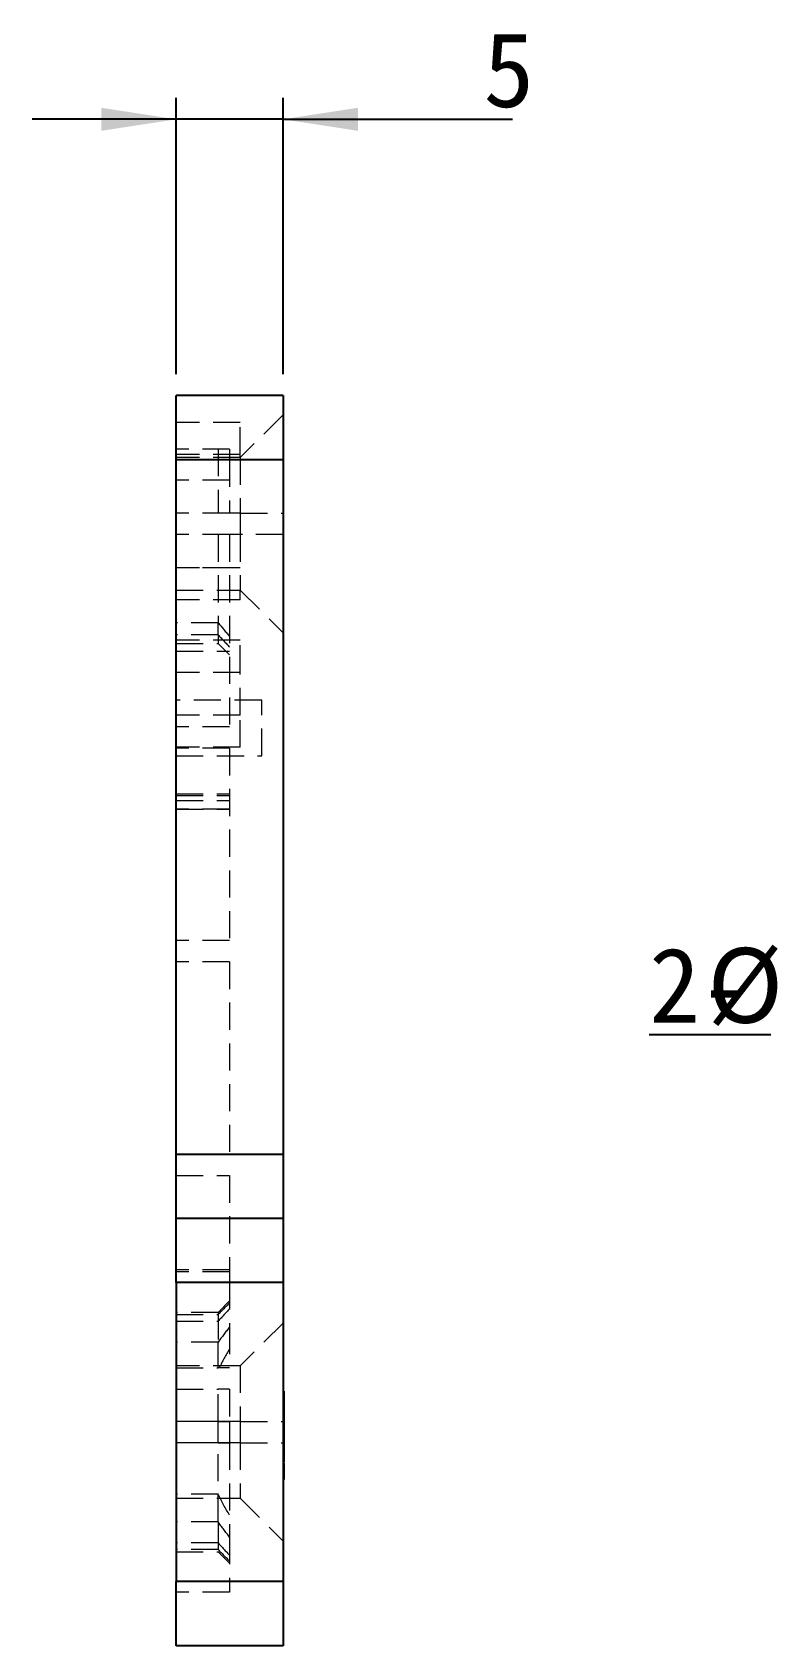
# Model space of a CAD drawing. Header units: millimetres. Extents: x 2 to 295, y 1 to 209.
# Drawn here: x 150.6 to 184.7, y 86.1 to 161.6 of the extents above; entities that cross this region are included whole.
import ezdxf

# ---------------------------------------------------------------- set-up
doc = ezdxf.new("R2010")
doc.units = ezdxf.units.MM
doc.linetypes.add('HIDDEN', pattern=[1.905, 1.27, -0.635])
doc.layers.add('DIM', color=5, linetype='Continuous')
doc.styles.add('SLDTEXTSTYLE11', font='', dxfattribs={"width": 0.67})
doc.styles.add('SLDTEXTSTYLE12', font='')
doc.styles.get('SLDTEXTSTYLE11').set_extended_font_data('宋体')
doc.styles.get('SLDTEXTSTYLE12').set_extended_font_data('宋体')
doc.dimstyles.new('SLDDIMSTYLE1', dxfattribs={"dimtxt": 3.5, "dimasz": 3.5, "dimexe": 0, "dimexo": 0.0625, "dimgap": 0.875, "dimtad": 2, "dimrnd": 1e-09, "dimzin": 12, "dimdsep": 46, "dimtxsty": 'SLDTEXTSTYLE11', "dimsah": 1, "dimcen": 0.09, "dimadec": 0, "dimazin": 3, "dimtfac": 1, "dimtmove": 0, "dimatfit": 0, "dimfxl": 0, "dimfrac": 2, "dimtolj": 1, "dimtzin": 12, "dimarcsym": 0})
doc.dimstyles.new('SLDDIMSTYLE3', dxfattribs={"dimtxt": 3.5, "dimasz": 3.5, "dimexe": 0, "dimexo": 0.0625, "dimgap": 0.875, "dimtad": 0, "dimtih": 1, "dimtoh": 1, "dimrnd": 1e-09, "dimzin": 12, "dimdsep": 46, "dimtxsty": 'SLDTEXTSTYLE11', "dimsah": 1, "dimcen": 0, "dimadec": 0, "dimazin": 3, "dimtfac": 1, "dimtmove": 0, "dimatfit": 3, "dimfxl": 0, "dimfrac": 2, "dimtolj": 1, "dimtzin": 12, "dimarcsym": 0})

# ---------------------------------------------------------------- blocks, each defined once
blk = doc.blocks.new('_D_9')
at = {"layer": 'DIM'}
for p, q in [((157.363, 145.615), (157.363, 158.547)), ((162.363, 145.615), (162.363, 158.547)), ((157.363, 157.547), (150.632, 157.547)), ((162.363, 157.547), (157.363, 157.547)), ((162.363, 157.547), (173.094, 157.547))]:
    blk.add_line(p, q, dxfattribs=at)
for points in [[(157.363, 157.547), (153.863, 158.086), (153.863, 157.009)], [(162.363, 157.547), (165.863, 157.009), (165.863, 158.086)]]:
    blk.add_solid(points, dxfattribs=at)
at = {"layer": 'DIM', "insert": (171.733, 161.62), "char_height": 3.5, "attachment_point": 1, "style": 'SLDTEXTSTYLE12'}
blk.add_mtext('5', dxfattribs=at)
blk = doc.blocks.new('_D_12')
at = {"layer": 'DIM'}
for p, q in [((201.957, 130.149), (205.667, 135.765)), ((201.957, 130.149), (200.524, 127.98)), ((200.524, 127.98), (191.752, 114.7)), ((191.752, 114.7), (179.489, 114.7))]:
    blk.add_line(p, q, dxfattribs=at)
for points in [[(201.957, 130.149), (204.336, 132.773), (203.437, 133.366)], [(200.524, 127.98), (198.146, 125.356), (199.044, 124.763)]]:
    blk.add_solid(points, dxfattribs=at)
at = {"layer": 'DIM', "char_height": 3.5, "attachment_point": 1, "style": 'SLDTEXTSTYLE12'}
for s, insert in [('2-', (179.489, 118.772)), ('%%c', (182.211, 118.772)), ('2.6', (186.081, 118.772))]:
    blk.add_mtext(s, dxfattribs=dict(at, insert=insert))

msp = doc.modelspace()

# ---------------------------------------------------------------- linework, layer by layer
at = {"color": 7, "linetype": 'Continuous', "lineweight": 25}
for p, q in [((162.363, 144.615), (157.363, 144.615)), ((157.363, 141.615), (157.363, 144.615)), ((162.363, 144.615), (162.363, 141.615)), ((162.363, 141.615), (157.363, 141.615)), ((157.363, 109.115), (157.363, 141.615)), ((162.363, 141.615), (162.363, 109.115)), ((157.363, 109.115), (162.363, 109.115)), ((157.363, 106.115), (157.363, 109.115)), ((162.363, 109.115), (162.363, 106.115)), ((157.363, 103.115), (157.363, 106.115)), ((162.363, 106.115), (157.363, 106.115)), ((162.363, 106.115), (162.363, 103.115)), ((162.363, 103.115), (157.363, 103.115)), ((157.363, 103.115), (157.363, 89.115)), ((162.363, 103.115), (162.363, 89.115)), ((162.413, 98.029), (162.363, 98.029)), ((162.413, 97.979), (162.363, 97.979)), ((162.419, 97.954), (162.363, 97.954)), ((162.413, 97.979), (162.413, 98.029)), ((162.419, 97.957), (162.413, 97.957)), ((162.419, 97.843), (162.413, 97.843)), ((162.413, 96.861), (162.363, 96.861)), ((162.419, 97.122), (162.413, 97.122)), ((162.419, 97.115), (162.413, 97.115)), ((162.419, 96.723), (162.413, 96.723)), ((162.363, 94.695), (162.419, 94.695)), ((162.413, 94.691), (162.363, 94.691)), ((162.413, 94.626), (162.363, 94.626)), ((162.413, 94.57), (162.363, 94.57)), ((162.363, 94.569), (162.419, 94.569)), ((162.413, 94.561), (162.363, 94.561)), ((162.413, 94.425), (162.363, 94.425)), ((162.419, 94.956), (162.413, 94.956)), ((162.413, 94.73), (162.419, 94.73)), ((162.413, 94.718), (162.419, 94.718)), ((162.413, 94.71), (162.419, 94.71)), ((162.413, 94.706), (162.419, 94.706)), ((162.413, 94.626), (162.413, 94.654)), ((162.413, 94.606), (162.413, 94.622)), ((162.413, 94.425), (162.413, 94.551)), ((162.413, 94.264), (162.413, 94.425)), ((162.413, 94.264), (162.363, 94.264)), ((162.363, 93.893), (162.419, 93.893)), ((162.363, 89.115), (157.363, 89.115)), ((157.363, 86.115), (157.363, 89.115)), ((162.363, 89.115), (162.363, 86.115)), ((162.363, 86.115), (157.363, 86.115))]:
    msp.add_line(p, q, dxfattribs=at)
at = {"color": 7, "linetype": 'HIDDEN', "lineweight": 18}
for p, q in [((162.363, 143.715), (160.363, 141.715)), ((160.363, 143.365), (157.363, 143.365)), ((160.363, 141.865), (160.363, 143.365)), ((159.863, 142.115), (157.363, 142.115)), ((159.328, 142.115), (159.328, 139.115)), ((159.863, 142.115), (159.863, 141.615)), ((160.363, 141.865), (157.363, 141.865)), ((160.363, 141.715), (157.363, 141.715)), ((159.863, 141.615), (157.363, 141.615)), ((157.363, 141.615), (162.363, 141.615)), ((159.863, 141.615), (159.863, 139.115)), ((160.363, 141.715), (160.363, 141.865)), ((160.363, 141.715), (160.363, 139.115)), ((159.863, 140.665), (157.363, 140.665)), ((159.863, 139.115), (157.363, 139.115)), ((160.363, 139.115), (159.863, 139.115)), ((160.363, 139.115), (162.363, 139.115)), ((160.363, 139.115), (160.363, 138.115)), ((159.863, 138.115), (157.363, 138.115)), ((159.328, 138.115), (159.328, 133.99)), ((159.863, 138.115), (159.863, 129.115)), ((160.363, 138.115), (159.863, 138.115)), ((160.363, 138.115), (160.363, 135.515)), ((162.363, 138.115), (160.363, 138.115)), ((159.863, 136.565), (157.363, 136.565)), ((160.363, 136.565), (157.363, 136.565)), ((157.363, 135.515), (160.363, 135.515)), ((160.363, 135.065), (160.363, 135.515)), ((160.363, 135.515), (162.363, 133.515)), ((160.363, 135.065), (157.363, 135.065)), ((159.328, 133.99), (157.363, 133.99)), ((159.328, 133.423), (159.328, 133.99)), ((159.328, 133.423), (157.363, 133.423)), ((160.363, 133.165), (157.363, 133.165)), ((157.363, 133.015), (159.328, 133.015)), ((159.328, 133.423), (159.328, 133.015)), ((159.328, 133.015), (159.863, 132.479)), ((160.363, 131.665), (160.363, 133.165)), ((157.363, 132.655), (159.863, 132.655)), ((160.363, 131.665), (157.363, 131.665)), ((160.363, 129.665), (160.363, 131.665)), ((161.363, 130.365), (157.363, 130.365)), ((161.363, 127.765), (161.363, 130.365)), ((160.363, 129.665), (157.363, 129.665)), ((160.363, 128.165), (160.363, 129.665)), ((159.863, 129.115), (157.363, 129.115)), ((160.363, 128.165), (157.363, 128.165)), ((159.863, 128.115), (157.363, 128.115)), ((157.363, 127.765), (161.363, 127.765)), ((159.863, 128.115), (159.863, 119.115)), ((157.363, 125.986), (159.863, 125.986)), ((157.363, 125.91), (159.863, 125.91)), ((157.363, 125.676), (159.863, 125.676)), ((157.363, 125.665), (159.863, 125.665)), ((159.863, 125.265), (157.363, 125.265)), ((157.363, 125.265), (159.863, 125.265)), ((159.863, 119.115), (157.363, 119.115)), ((159.863, 118.115), (157.363, 118.115)), ((159.863, 118.115), (159.863, 109.115)), ((157.363, 109.115), (159.863, 109.115)), ((157.363, 108.115), (159.863, 108.115)), ((159.863, 108.115), (159.863, 103.706)), ((159.863, 103.706), (157.363, 103.706)), ((159.863, 103.615), (157.363, 103.615)), ((159.863, 103.706), (159.863, 103.615)), ((159.863, 103.615), (159.863, 103.115)), ((159.863, 103.115), (157.363, 103.115)), ((159.863, 103.115), (159.863, 101.031)), ((159.863, 102.25), (159.328, 101.715)), ((159.328, 101.715), (157.363, 101.715)), ((157.363, 101.616), (159.328, 101.616)), ((157.363, 101.306), (159.328, 101.306)), ((159.328, 101.715), (159.328, 100.324)), ((162.363, 101.215), (160.363, 99.215)), ((159.863, 101.031), (159.863, 99.115)), ((159.328, 100.324), (157.363, 100.324)), ((159.328, 99.115), (159.328, 100.324)), ((160.363, 99.215), (157.363, 99.215)), ((157.363, 99.115), (159.328, 99.115)), ((160.363, 99.215), (160.363, 96.615)), ((157.363, 98.115), (159.328, 98.115)), ((159.328, 96.615), (159.328, 98.115)), ((159.863, 98.115), (159.863, 96.615)), ((162.413, 97.957), (162.357, 97.957)), ((162.363, 97.954), (162.357, 97.954)), ((162.413, 97.843), (162.357, 97.843)), ((162.357, 97.819), (162.419, 97.819)), ((162.419, 97.788), (162.357, 97.788)), ((162.419, 97.728), (162.357, 97.728)), ((162.413, 97.989), (162.363, 97.989)), ((162.413, 97.984), (162.363, 97.984)), ((162.413, 97.953), (162.363, 97.953)), ((162.413, 97.949), (162.363, 97.949)), ((162.413, 97.933), (162.363, 97.933)), ((162.413, 97.913), (162.363, 97.913)), ((162.413, 97.903), (162.363, 97.903)), ((162.413, 97.898), (162.363, 97.898)), ((162.413, 97.873), (162.363, 97.873)), ((162.413, 97.853), (162.363, 97.853)), ((162.413, 97.828), (162.363, 97.828)), ((162.413, 97.823), (162.363, 97.823)), ((162.413, 97.818), (162.363, 97.818)), ((162.413, 97.808), (162.363, 97.808)), ((162.413, 97.792), (162.363, 97.792)), ((162.413, 97.788), (162.363, 97.788)), ((162.413, 97.783), (162.363, 97.783)), ((162.413, 97.752), (162.363, 97.752)), ((162.413, 97.742), (162.363, 97.742)), ((162.413, 97.737), (162.363, 97.737)), ((162.413, 97.727), (162.363, 97.727)), ((162.413, 97.722), (162.363, 97.722)), ((162.413, 97.697), (162.363, 97.697)), ((162.413, 97.687), (162.363, 97.687)), ((162.413, 97.682), (162.363, 97.682)), ((162.413, 97.662), (162.363, 97.662)), ((162.413, 97.642), (162.363, 97.642)), ((162.413, 97.621), (162.363, 97.621)), ((162.413, 97.616), (162.363, 97.616)), ((162.413, 97.601), (162.363, 97.601)), ((162.413, 97.596), (162.363, 97.596)), ((162.413, 97.586), (162.363, 97.586)), ((162.413, 97.576), (162.363, 97.576)), ((162.413, 97.415), (162.363, 97.415)), ((162.413, 97.122), (162.357, 97.122)), ((162.413, 97.115), (162.357, 97.115)), ((162.357, 96.918), (162.419, 96.918)), ((162.413, 96.723), (162.357, 96.723)), ((162.413, 97.349), (162.363, 97.349)), ((162.413, 97.334), (162.363, 97.334)), ((162.413, 97.294), (162.363, 97.294)), ((162.413, 97.164), (162.363, 97.164)), ((162.413, 97.143), (162.363, 97.143)), ((162.413, 97.128), (162.363, 97.128)), ((162.413, 97.118), (162.363, 97.118)), ((162.413, 97.113), (162.363, 97.113)), ((162.413, 97.103), (162.363, 97.103)), ((162.413, 97.098), (162.363, 97.098)), ((162.413, 97.093), (162.363, 97.093)), ((162.413, 97.087), (162.363, 97.087)), ((162.413, 97.058), (162.363, 97.058)), ((162.413, 97.032), (162.363, 97.032)), ((162.413, 97.027), (162.363, 97.027)), ((162.413, 97.023), (162.363, 97.023)), ((162.413, 97.012), (162.363, 97.012)), ((162.413, 97.002), (162.363, 97.002)), ((162.413, 96.997), (162.363, 96.997)), ((162.413, 96.992), (162.363, 96.992)), ((162.413, 96.977), (162.363, 96.977)), ((162.413, 96.946), (162.363, 96.946)), ((162.413, 96.932), (162.363, 96.932)), ((162.413, 96.926), (162.363, 96.926)), ((162.413, 96.922), (162.363, 96.922)), ((162.413, 96.906), (162.363, 96.906)), ((162.413, 96.891), (162.363, 96.891)), ((162.413, 96.882), (162.363, 96.882)), ((162.413, 96.851), (162.363, 96.851)), ((162.413, 96.816), (162.363, 96.816)), ((162.413, 96.801), (162.363, 96.801)), ((162.413, 96.785), (162.363, 96.785)), ((162.413, 96.77), (162.363, 96.77)), ((162.413, 96.745), (162.363, 96.745)), ((162.413, 96.725), (162.363, 96.725)), ((162.413, 96.715), (162.363, 96.715)), ((162.413, 96.71), (162.363, 96.71)), ((162.413, 96.7), (162.363, 96.7)), ((162.413, 96.685), (162.363, 96.685)), ((162.413, 96.554), (162.413, 96.813)), ((160.363, 96.615), (157.363, 96.615)), ((159.328, 96.615), (157.363, 96.615)), ((159.328, 95.615), (159.328, 96.615)), ((159.328, 96.615), (159.863, 96.615)), ((159.863, 96.615), (159.863, 95.615)), ((160.363, 96.615), (162.363, 96.615)), ((160.363, 96.615), (160.363, 95.615)), ((162.419, 96.566), (162.357, 96.566)), ((162.413, 96.635), (162.363, 96.635)), ((162.413, 96.604), (162.363, 96.604)), ((162.413, 96.589), (162.363, 96.589)), ((162.413, 96.574), (162.363, 96.574)), ((162.413, 96.564), (162.363, 96.564)), ((162.413, 96.559), (162.363, 96.559)), ((162.413, 96.554), (162.363, 96.554)), ((162.413, 96.549), (162.363, 96.549)), ((162.413, 96.499), (162.363, 96.499)), ((162.413, 96.489), (162.363, 96.489)), ((162.413, 96.479), (162.363, 96.479)), ((162.413, 96.474), (162.363, 96.474)), ((162.413, 96.448), (162.363, 96.448)), ((162.413, 96.443), (162.363, 96.443)), ((162.413, 96.439), (162.363, 96.439)), ((162.363, 96.428), (162.413, 96.428)), ((162.413, 96.383), (162.363, 96.383)), ((162.413, 96.272), (162.363, 96.272)), ((162.413, 96.161), (162.363, 96.161)), ((162.413, 96.141), (162.363, 96.141)), ((162.413, 96.126), (162.363, 96.126)), ((162.413, 96.121), (162.363, 96.121)), ((162.413, 96.081), (162.363, 96.081)), ((162.413, 96.071), (162.363, 96.071)), ((162.413, 95.99), (162.363, 95.99)), ((162.413, 95.955), (162.363, 95.955)), ((162.413, 95.95), (162.363, 95.95)), ((162.413, 95.94), (162.363, 95.94)), ((162.413, 95.935), (162.363, 95.935)), ((162.413, 95.899), (162.363, 95.899)), ((160.363, 95.615), (157.363, 95.615)), ((159.328, 95.615), (157.363, 95.615)), ((159.328, 91.905), (159.328, 95.615)), ((159.328, 95.615), (159.863, 95.615)), ((159.863, 95.615), (159.863, 91.198)), ((160.363, 95.615), (160.363, 93.015)), ((160.363, 95.615), (162.363, 95.615)), ((162.413, 95.769), (162.363, 95.769)), ((162.413, 95.718), (162.363, 95.718)), ((162.413, 95.683), (162.363, 95.683)), ((162.413, 95.673), (162.363, 95.673)), ((162.413, 95.643), (162.363, 95.643)), ((162.413, 95.582), (162.363, 95.582)), ((162.413, 95.573), (162.363, 95.573)), ((162.413, 95.532), (162.363, 95.532)), ((162.413, 95.517), (162.363, 95.517)), ((162.413, 95.487), (162.363, 95.487)), ((162.413, 95.482), (162.363, 95.482)), ((162.413, 95.472), (162.363, 95.472)), ((162.413, 95.467), (162.363, 95.467)), ((162.413, 95.447), (162.363, 95.447)), ((162.413, 95.341), (162.363, 95.341)), ((162.413, 95.326), (162.363, 95.326)), ((162.413, 95.306), (162.363, 95.306)), ((162.413, 95.286), (162.363, 95.286)), ((162.413, 95.275), (162.363, 95.275)), ((162.413, 95.215), (162.363, 95.215)), ((162.413, 95.19), (162.363, 95.19)), ((162.413, 95.17), (162.363, 95.17)), ((162.413, 95.154), (162.363, 95.154)), ((162.357, 94.956), (162.419, 94.956)), ((162.413, 94.956), (162.357, 94.956)), ((162.357, 94.956), (162.419, 94.956)), ((162.357, 94.925), (162.419, 94.925)), ((162.357, 94.895), (162.419, 94.895)), ((162.357, 94.863), (162.419, 94.863)), ((162.357, 94.73), (162.413, 94.73)), ((162.357, 94.718), (162.413, 94.718)), ((162.357, 94.71), (162.413, 94.71)), ((162.357, 94.706), (162.413, 94.706)), ((162.357, 94.695), (162.363, 94.695)), ((162.357, 94.569), (162.363, 94.569)), ((162.413, 95.089), (162.363, 95.089)), ((162.413, 95.024), (162.363, 95.024)), ((162.413, 94.998), (162.363, 94.998)), ((162.413, 94.993), (162.363, 94.993)), ((162.413, 94.984), (162.363, 94.984)), ((162.413, 94.978), (162.363, 94.978)), ((162.413, 94.958), (162.363, 94.958)), ((162.413, 94.95), (162.363, 94.95)), ((162.413, 94.949), (162.363, 94.949)), ((162.413, 94.928), (162.363, 94.928)), ((162.413, 94.918), (162.363, 94.918)), ((162.413, 94.908), (162.363, 94.908)), ((162.413, 94.898), (162.363, 94.898)), ((162.413, 94.893), (162.363, 94.893)), ((162.413, 94.888), (162.363, 94.888)), ((162.413, 94.883), (162.363, 94.883)), ((162.413, 94.872), (162.363, 94.872)), ((162.413, 94.863), (162.363, 94.863)), ((162.413, 94.843), (162.363, 94.843)), ((162.413, 94.808), (162.363, 94.808)), ((162.413, 94.777), (162.363, 94.777)), ((162.413, 94.752), (162.363, 94.752)), ((162.413, 94.737), (162.363, 94.737)), ((162.413, 94.731), (162.363, 94.731)), ((162.413, 94.722), (162.363, 94.722)), ((162.413, 94.711), (162.363, 94.711)), ((162.413, 94.707), (162.363, 94.707)), ((162.413, 94.696), (162.363, 94.696)), ((162.413, 94.687), (162.363, 94.687)), ((162.413, 94.682), (162.363, 94.682)), ((162.413, 94.656), (162.363, 94.656)), ((162.413, 94.646), (162.363, 94.646)), ((162.413, 94.606), (162.363, 94.606)), ((162.413, 94.385), (162.363, 94.385)), ((162.413, 94.696), (162.413, 94.7)), ((162.357, 94.079), (162.419, 94.079)), ((162.357, 93.893), (162.363, 93.893)), ((162.413, 93.896), (162.363, 93.896)), ((162.413, 93.896), (162.413, 93.901)), ((159.328, 93.215), (157.363, 93.215)), ((157.363, 93.015), (160.363, 93.015)), ((160.363, 93.015), (162.363, 91.015)), ((159.328, 91.905), (157.363, 91.905)), ((159.328, 91.905), (159.328, 90.515)), ((159.328, 90.923), (157.363, 90.923)), ((159.328, 90.614), (157.363, 90.614)), ((159.863, 91.198), (159.863, 89.115)), ((157.363, 90.515), (159.328, 90.515)), ((159.328, 90.515), (159.863, 89.979)), ((159.863, 89.115), (157.363, 89.115)), ((162.363, 89.115), (157.363, 89.115)), ((159.863, 89.115), (159.863, 88.615)), ((159.863, 88.615), (157.363, 88.615))]:
    msp.add_line(p, q, dxfattribs=at)
for points in [[(159.328, 133.99), (159.504, 133.773), (159.682, 133.557), (159.863, 133.344)], [(159.328, 133.423), (159.505, 133.23), (159.684, 133.038), (159.863, 132.846)], [(159.863, 102.161), (159.685, 101.979), (159.506, 101.797), (159.328, 101.616)], [(159.863, 101.883), (159.684, 101.691), (159.505, 101.499), (159.328, 101.306)], [(159.863, 101.031), (159.68, 100.798), (159.501, 100.563), (159.328, 100.324)], [(159.863, 100.007), (159.688, 99.715), (159.523, 99.419), (159.375, 99.115)], [(159.863, 99.115), (159.683, 99.115), (159.505, 99.115), (159.328, 99.115)], [(159.863, 98.115), (159.684, 98.115), (159.506, 98.115), (159.328, 98.115)], [(159.863, 92.222), (159.668, 92.546), (159.487, 92.875), (159.328, 93.215)], [(159.863, 91.198), (159.68, 91.431), (159.501, 91.666), (159.328, 91.905)], [(159.328, 90.923), (159.505, 90.73), (159.684, 90.538), (159.863, 90.346)], [(159.328, 90.614), (159.506, 90.432), (159.685, 90.25), (159.863, 90.068)]]:
    msp.add_open_spline(points, degree=3, dxfattribs=at)
at = {"color": 7, "linetype": 'Continuous', "lineweight": 25}
for points, knots in [([(162.413, 96.861), (162.413, 96.936), (162.413, 97.084), (162.413, 97.264), (162.413, 97.4), (162.413, 97.49), (162.413, 97.569), (162.413, 97.637), (162.413, 97.697), (162.413, 97.751), (162.413, 97.797), (162.413, 97.838), (162.413, 97.871), (162.413, 97.899), (162.413, 97.921), (162.413, 97.94), (162.413, 97.956), (162.413, 97.954), (162.413, 97.953)], [0, 0, 0, 0, 0.159166, 0.316764, 0.39181, 0.459733, 0.520259, 0.573925, 0.623399, 0.670652, 0.716047, 0.760048, 0.80109, 0.836844, 0.867712, 0.893412, 0.943693, 1, 1, 1, 1]), ([(162.413, 94.7), (162.413, 94.701), (162.413, 94.702), (162.413, 94.758), (162.413, 94.856), (162.413, 95.032), (162.413, 95.278), (162.413, 95.692), (162.413, 96.225), (162.413, 96.649), (162.413, 96.861)], [0, 0, 0, 0, 0.041541, 0.105457, 0.169153, 0.233038, 0.360783, 0.488684, 0.744413, 1, 1, 1, 1]), ([(162.413, 94.57), (162.413, 94.571), (162.413, 94.573), (162.413, 94.579), (162.413, 94.599), (162.413, 94.616), (162.413, 94.626)], [0, 0, 0, 0, 0.100758, 0.248307, 0.519709, 1, 1, 1, 1]), ([(162.413, 93.901), (162.413, 93.9), (162.413, 93.899), (162.413, 93.946), (162.413, 94.019), (162.413, 94.127), (162.413, 94.218), (162.413, 94.264)], [0, 0, 0, 0, 0.171633, 0.309464, 0.447795, 0.723657, 1, 1, 1, 1])]:
    msp.add_open_spline(points, degree=3, knots=knots, dxfattribs=at)
at = {"color": 7, "linetype": 'HIDDEN', "lineweight": 18}
msp.add_open_spline([(162.413, 94.081), (162.413, 94.084), (162.413, 94.092), (162.413, 94.151), (162.413, 94.205), (162.413, 94.222)], degree=3, knots=[0, 0, 0, 0, 0.382759, 0.804887, 1, 1, 1, 1], dxfattribs=at)

# ---------------------------------------------------------------- dimensions: what is measured, and where the dimension line sits
at = {"layer": 'DIM'}
dim = msp.add_linear_dim(base=(157.363, 157.547), p1=(162.363, 144.615), p2=(157.363, 144.615), angle=0, dimstyle='SLDDIMSTYLE1', dxfattribs=at)
dim.commit()
dim.dimension.update_dxf_attribs({"geometry": '_D_9', "text_midpoint": (172.413, 157.547), "dimtype": 160})
dim = msp.add_diameter_dim_2p(p1=(200.524, 127.98), p2=(201.957, 130.149), text='2-<>', dimstyle='SLDDIMSTYLE3', dxfattribs=at)
dim.commit()
dim.dimension.update_dxf_attribs({"geometry": '_D_12', "text_midpoint": (184.826, 117.236), "dimtype": 163})

doc.saveas('drawing.dxf')
